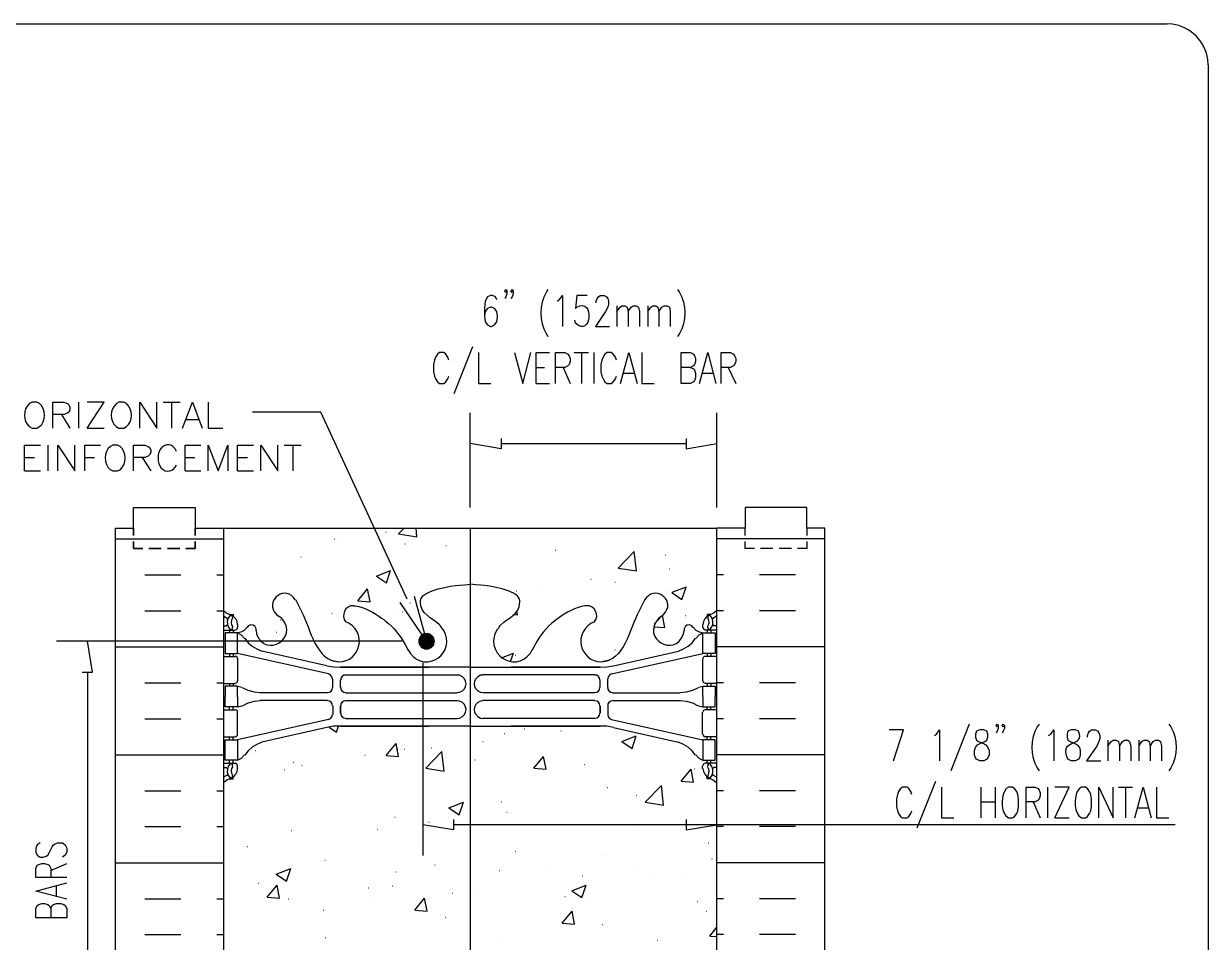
# Model space of a CAD drawing. Header units: millimetres. Extents: x 14 to 201, y 16 to 268.
# Drawn here: x 109.8 to 201.3, y 196.8 to 267.7 of the extents above; entities that cross this region are included whole.
import ezdxf

# ---------------------------------------------------------------- set-up
doc = ezdxf.new("R2010")
doc.units = ezdxf.units.MM
doc.layers.get('0').update_dxf_attribs({"linetype": 'CONTINUOUS'})

msp = doc.modelspace()

# ---------------------------------------------------------------- linework, layer by layer
at = {"color": 0}
for p, q in [((17.0174, 267.716), (198.121, 267.716)), ((198.521, 267.674), (198.121, 267.695)), ((201.273, 264.541), (201.253, 264.943)), ((201.296, 264.541), (201.296, 55.4136)), ((146.982, 247.078), (147.045, 247.184)), ((147.045, 246.972), (146.982, 247.078)), ((147.045, 247.184), (147.129, 247.078)), ((147.129, 247.078), (147.045, 246.972)), ((147.129, 247.078), (147.129, 246.845)), ((147.447, 247.078), (147.531, 247.184)), ((147.531, 246.972), (147.447, 247.078)), ((147.531, 247.184), (147.617, 247.078)), ((147.617, 247.078), (147.531, 246.972)), ((147.617, 247.078), (147.617, 246.845)), ((150.304, 247.184), (150.157, 246.972)), ((160.317, 247.184), (160.464, 246.972)), ((145.457, 246.295), (145.394, 245.723)), ((145.627, 246.634), (145.457, 246.295)), ((145.86, 246.741), (145.627, 246.634)), ((146.029, 246.741), (145.86, 246.741)), ((146.262, 246.634), (146.029, 246.741)), ((146.346, 246.402), (146.262, 246.634)), ((147.045, 246.634), (146.982, 246.508)), ((147.129, 246.845), (147.045, 246.634)), ((147.531, 246.634), (147.447, 246.508)), ((147.617, 246.845), (147.531, 246.634)), ((151.025, 246.295), (151.172, 246.402)), ((151.172, 246.402), (151.426, 246.741)), ((151.426, 246.741), (151.426, 244.348)), ((152.527, 246.741), (152.443, 245.723)), ((153.332, 246.741), (152.527, 246.741)), ((154.03, 246.295), (154.114, 246.508)), ((154.03, 246.169), (154.03, 246.295)), ((154.114, 246.508), (154.2, 246.634)), ((154.2, 246.634), (154.347, 246.741)), ((154.347, 246.741), (154.666, 246.741)), ((154.666, 246.741), (154.833, 246.634)), ((154.833, 246.634), (154.919, 246.508)), ((154.919, 246.508), (154.982, 246.295)), ((154.982, 246.063), (154.919, 245.83)), ((154.982, 246.295), (154.982, 246.063)), ((145.394, 245.723), (145.394, 245.153)), ((145.457, 245.491), (145.394, 245.153)), ((145.394, 245.153), (145.457, 244.708)), ((145.627, 245.723), (145.457, 245.491)), ((145.86, 245.83), (145.627, 245.723)), ((145.944, 245.83), (145.86, 245.83)), ((146.177, 245.723), (145.944, 245.83)), ((146.346, 245.491), (146.177, 245.723)), ((146.41, 245.153), (146.346, 245.491)), ((146.41, 245.047), (146.41, 245.153)), ((152.443, 245.723), (152.527, 245.83)), ((154.75, 245.491), (153.967, 244.348)), ((154.919, 245.83), (154.75, 245.491)), ((155.618, 245.936), (155.618, 244.348)), ((155.618, 245.491), (155.871, 245.83)), ((155.871, 245.83), (156.02, 245.936)), ((156.02, 245.936), (156.253, 245.936)), ((156.253, 245.936), (156.421, 245.83)), ((156.421, 245.83), (156.507, 245.491)), ((156.507, 245.491), (156.74, 245.83)), ((156.507, 245.491), (156.507, 244.348)), ((156.74, 245.83), (156.887, 245.936)), ((156.887, 245.936), (157.142, 245.936)), ((157.142, 245.936), (157.289, 245.83)), ((157.289, 245.83), (157.375, 245.491)), ((157.375, 245.491), (157.375, 244.348)), ((158.008, 245.936), (158.008, 244.348)), ((158.008, 245.491), (158.242, 245.83)), ((158.242, 245.83), (158.411, 245.936)), ((158.411, 245.936), (158.644, 245.936)), ((158.644, 245.936), (158.793, 245.83)), ((158.793, 245.83), (158.877, 245.491)), ((158.877, 245.491), (159.11, 245.83)), ((158.877, 245.491), (158.877, 244.348)), ((159.11, 245.83), (159.279, 245.936)), ((159.279, 245.936), (159.512, 245.936)), ((159.512, 245.936), (159.682, 245.83)), ((159.682, 245.83), (159.745, 245.491)), ((159.745, 245.491), (159.745, 244.348)), ((145.457, 244.708), (145.627, 244.475)), ((145.627, 244.475), (145.86, 244.348)), ((145.86, 244.348), (145.944, 244.348)), ((145.944, 244.348), (146.177, 244.475)), ((146.177, 244.475), (146.346, 244.708)), ((146.346, 244.708), (146.41, 245.047)), ((152.443, 244.581), (152.379, 244.814)), ((153.967, 244.348), (155.067, 244.348)), ((150.157, 243.797), (150.304, 243.566)), ((160.464, 243.797), (160.317, 243.566)), ((144.483, 242.761), (143.044, 239.141)), ((141.541, 241.745), (141.457, 241.406)), ((141.627, 241.978), (141.541, 241.745)), ((141.774, 242.209), (141.627, 241.978)), ((141.943, 242.316), (141.774, 242.209)), ((142.262, 242.316), (141.943, 242.316)), ((142.409, 242.209), (142.262, 242.316)), ((142.579, 241.978), (142.409, 242.209)), ((142.642, 241.745), (142.579, 241.978)), ((144.949, 242.316), (144.949, 239.945)), ((147.721, 242.316), (148.357, 239.945)), ((148.357, 239.945), (148.992, 242.316)), ((149.394, 239.945), (149.394, 242.316)), ((149.394, 242.316), (150.432, 242.316)), ((150.896, 239.945), (150.896, 242.316)), ((150.896, 242.316), (151.617, 242.316)), ((151.617, 242.316), (151.85, 242.209)), ((151.85, 242.209), (151.934, 242.083)), ((151.934, 242.083), (152.02, 241.872)), ((152.02, 241.639), (151.934, 241.406)), ((152.02, 241.872), (152.02, 241.639)), ((152.337, 242.316), (153.438, 242.316)), ((152.886, 242.316), (152.886, 239.945)), ((153.839, 242.316), (153.839, 239.945)), ((154.474, 241.745), (154.39, 241.406)), ((154.559, 241.978), (154.474, 241.745)), ((154.707, 242.209), (154.559, 241.978)), ((154.876, 242.316), (154.707, 242.209)), ((155.195, 242.316), (154.876, 242.316)), ((155.342, 242.209), (155.195, 242.316)), ((155.512, 241.978), (155.342, 242.209)), ((155.596, 241.745), (155.512, 241.978)), ((155.914, 239.945), (156.549, 242.316)), ((156.549, 242.316), (157.183, 239.945)), ((157.565, 242.316), (157.565, 239.945)), ((160.591, 239.945), (160.591, 242.316)), ((160.591, 242.316), (161.312, 242.316)), ((161.312, 242.316), (161.545, 242.209)), ((161.545, 242.209), (161.629, 242.083)), ((161.629, 242.083), (161.692, 241.872)), ((161.692, 241.639), (161.629, 241.406)), ((161.692, 241.872), (161.692, 241.639)), ((162.009, 239.945), (162.644, 242.316)), ((162.644, 242.316), (163.28, 239.945)), ((163.682, 239.945), (163.682, 242.316)), ((163.682, 242.316), (164.401, 242.316)), ((164.401, 242.316), (164.634, 242.209)), ((164.634, 242.209), (164.72, 242.083)), ((164.72, 242.083), (164.804, 241.872)), ((164.804, 241.639), (164.72, 241.406)), ((164.804, 241.872), (164.804, 241.639)), ((141.457, 241.406), (141.457, 240.834)), ((141.457, 240.834), (141.541, 240.495)), ((149.394, 241.173), (150.03, 241.173)), ((151.617, 241.173), (150.896, 241.173)), ((151.468, 241.173), (152.02, 239.945)), ((151.85, 241.3), (151.617, 241.173)), ((151.934, 241.406), (151.85, 241.3)), ((154.39, 241.406), (154.39, 240.834)), ((154.39, 240.834), (154.474, 240.495)), ((156.147, 240.728), (156.93, 240.728)), ((161.312, 241.173), (160.591, 241.173)), ((161.545, 241.3), (161.312, 241.173)), ((161.312, 241.173), (161.545, 241.067)), ((161.629, 241.406), (161.545, 241.3)), ((161.545, 241.067), (161.629, 240.961)), ((161.629, 240.961), (161.692, 240.728)), ((161.692, 240.728), (161.692, 240.391)), ((162.264, 240.728), (163.047, 240.728)), ((164.401, 241.173), (163.682, 241.173)), ((164.232, 241.173), (164.804, 239.945)), ((164.634, 241.3), (164.401, 241.173)), ((164.72, 241.406), (164.634, 241.3)), ((141.541, 240.495), (141.627, 240.284)), ((141.627, 240.284), (141.774, 240.052)), ((141.774, 240.052), (141.943, 239.945)), ((141.943, 239.945), (142.262, 239.945)), ((142.262, 239.945), (142.409, 240.052)), ((142.409, 240.052), (142.579, 240.284)), ((142.579, 240.284), (142.642, 240.495)), ((144.949, 239.945), (145.901, 239.945)), ((149.394, 239.945), (150.432, 239.945)), ((154.474, 240.495), (154.559, 240.284)), ((154.559, 240.284), (154.707, 240.052)), ((154.707, 240.052), (154.876, 239.945)), ((154.876, 239.945), (155.195, 239.945)), ((155.195, 239.945), (155.342, 240.052)), ((155.342, 240.052), (155.512, 240.284)), ((155.512, 240.284), (155.596, 240.495)), ((157.565, 239.945), (158.517, 239.945)), ((161.312, 239.945), (160.591, 239.945)), ((161.545, 240.052), (161.312, 239.945)), ((161.629, 240.158), (161.545, 240.052)), ((161.692, 240.391), (161.629, 240.158)), ((110.279, 238.379), (110.087, 238.188)), ((110.469, 238.485), (110.279, 238.379)), ((110.849, 238.485), (110.469, 238.485)), ((111.041, 238.379), (110.849, 238.485)), ((112.077, 236.495), (112.077, 238.485)), ((112.077, 238.485), (112.925, 238.485)), ((112.925, 238.485), (113.199, 238.379)), ((113.199, 238.379), (113.305, 238.294)), ((113.305, 238.294), (113.391, 238.104)), ((113.391, 237.913), (113.305, 237.722)), ((113.391, 238.104), (113.391, 237.913)), ((114.067, 238.485), (114.067, 236.495)), ((114.723, 236.495), (116.036, 238.485)), ((116.036, 238.485), (114.723, 238.485)), ((116.989, 238.379), (116.797, 238.188)), ((117.179, 238.485), (116.989, 238.379)), ((117.559, 238.485), (117.179, 238.485)), ((117.751, 238.379), (117.559, 238.485)), ((118.787, 236.495), (118.787, 238.485)), ((118.787, 238.485), (120.1, 236.495)), ((120.1, 236.495), (120.1, 238.485)), ((120.587, 238.485), (121.898, 238.485)), ((121.243, 238.485), (121.243, 236.495)), ((122.089, 236.495), (122.851, 238.485)), ((122.851, 238.485), (123.592, 236.495)), ((124.079, 238.485), (124.079, 236.495)), ((112.925, 237.532), (112.077, 237.532)), ((112.733, 237.532), (113.391, 236.495)), ((113.199, 237.639), (112.925, 237.532)), ((113.305, 237.722), (113.199, 237.639)), ((122.364, 237.151), (123.317, 237.151)), ((132.778, 237.722), (127.486, 237.722)), ((139.424, 223.288), (132.778, 237.722)), ((144.293, 230.357), (144.293, 237.659)), ((163.343, 230.357), (163.343, 237.659)), ((110.469, 236.495), (110.849, 236.495)), ((110.849, 236.495), (111.041, 236.601)), ((114.723, 236.495), (116.036, 236.495)), ((117.179, 236.495), (117.559, 236.495)), ((117.559, 236.495), (117.751, 236.601)), ((124.079, 236.495), (125.2, 236.495)), ((109.897, 233.193), (109.897, 235.183)), ((109.897, 235.183), (111.125, 235.183)), ((111.697, 235.183), (111.697, 233.193)), ((112.459, 233.193), (112.459, 235.183)), ((112.459, 235.183), (113.771, 233.193)), ((113.771, 233.193), (113.771, 235.183)), ((114.533, 233.193), (114.533, 235.183)), ((114.533, 235.183), (115.761, 235.183)), ((116.713, 235.183), (116.523, 235.077)), ((117.072, 235.183), (116.713, 235.183)), ((117.263, 235.077), (117.072, 235.183)), ((118.3, 233.193), (118.3, 235.183)), ((118.3, 235.183), (119.169, 235.183)), ((119.169, 235.183), (119.443, 235.077)), ((122.28, 233.193), (122.28, 235.183)), ((122.28, 235.183), (123.508, 235.183)), ((124.079, 233.193), (124.079, 235.183)), ((124.079, 235.183), (124.841, 233.193)), ((124.841, 233.193), (125.582, 235.183)), ((125.582, 235.183), (125.582, 233.193)), ((126.344, 233.193), (126.344, 235.183)), ((126.344, 235.183), (127.572, 235.183)), ((128.142, 233.193), (128.142, 235.183)), ((128.142, 235.183), (129.456, 233.193)), ((129.456, 233.193), (129.456, 235.183)), ((129.942, 235.183), (131.254, 235.183)), ((130.598, 235.183), (130.598, 233.193)), ((146.685, 234.887), (144.293, 235.289)), ((146.685, 235.692), (146.685, 234.887)), ((146.685, 235.289), (160.973, 235.289)), ((160.973, 235.692), (160.973, 234.887)), ((160.973, 234.887), (163.343, 235.289)), ((109.897, 234.231), (110.659, 234.231)), ((114.533, 234.231), (115.295, 234.231)), ((116.523, 235.077), (116.333, 234.887)), ((119.169, 234.231), (118.3, 234.231)), ((118.979, 234.231), (119.634, 233.193)), ((119.443, 234.315), (119.169, 234.231)), ((119.443, 235.077), (119.549, 234.993)), ((119.549, 234.421), (119.443, 234.315)), ((119.549, 234.993), (119.634, 234.801)), ((119.634, 234.611), (119.549, 234.421)), ((119.634, 234.801), (119.634, 234.611)), ((120.29, 234.696), (120.205, 234.421)), ((120.205, 234.421), (120.205, 233.955)), ((121.518, 234.887), (121.328, 235.077)), ((121.624, 234.696), (121.518, 234.887)), ((122.28, 234.231), (123.042, 234.231)), ((126.344, 234.231), (127.106, 234.231)), ((117.072, 233.193), (117.263, 233.279)), ((121.328, 233.279), (121.518, 233.469)), ((121.518, 233.469), (121.624, 233.659)), ((109.897, 233.193), (111.125, 233.193)), ((116.713, 233.193), (117.072, 233.193)), ((122.28, 233.193), (123.508, 233.193)), ((126.344, 233.193), (127.572, 233.193)), ((118.3, 228.769), (118.3, 230.357)), ((118.3, 230.357), (123.063, 230.357)), ((123.063, 230.357), (123.063, 228.769)), ((170.285, 230.357), (165.523, 230.357)), ((165.523, 230.357), (165.523, 228.769)), ((170.285, 228.769), (170.285, 230.357)), ((116.903, 171.599), (116.903, 228.769)), ((116.903, 228.769), (118.3, 228.769)), ((118.3, 228.197), (118.3, 228.769)), ((118.3, 228.769), (118.3, 228.197)), ((123.063, 228.769), (123.063, 228.197)), ((123.063, 228.769), (125.243, 228.769)), ((123.063, 228.197), (123.063, 228.769)), ((125.243, 228.769), (125.243, 171.599)), ((144.293, 228.769), (144.293, 114.533)), ((163.343, 171.599), (163.343, 228.769)), ((165.523, 228.769), (163.343, 228.769)), ((165.523, 228.197), (165.523, 228.769)), ((165.523, 228.197), (165.523, 228.769)), ((170.285, 228.769), (170.285, 228.197)), ((171.683, 228.769), (170.285, 228.769)), ((170.285, 228.769), (170.285, 228.197)), ((171.683, 171.599), (171.683, 228.769)), ((118.3, 227.182), (118.3, 227.732)), ((118.3, 227.732), (118.3, 227.182)), ((119.02, 227.182), (118.3, 227.182)), ((118.3, 227.182), (119.02, 227.182)), ((120.438, 227.182), (119.485, 227.182)), ((119.485, 227.182), (120.438, 227.182)), ((121.878, 227.182), (120.926, 227.182)), ((120.926, 227.182), (121.878, 227.182)), ((123.063, 227.182), (122.344, 227.182)), ((122.344, 227.182), (123.063, 227.182)), ((123.063, 227.732), (123.063, 227.182)), ((123.063, 227.182), (123.063, 227.732)), ((165.523, 227.182), (165.523, 227.732)), ((165.523, 227.182), (165.523, 227.732)), ((166.242, 227.182), (165.523, 227.182)), ((166.242, 227.182), (165.523, 227.182)), ((167.662, 227.182), (166.708, 227.182)), ((167.662, 227.182), (166.708, 227.182)), ((169.1, 227.182), (168.148, 227.182)), ((169.1, 227.182), (168.148, 227.182)), ((170.285, 227.182), (169.566, 227.182)), ((170.285, 227.182), (169.566, 227.182)), ((170.285, 227.732), (170.285, 227.182)), ((170.285, 227.732), (170.285, 227.182)), ((143.468, 224.367), (143.891, 224.387)), ((143.891, 224.387), (144.293, 224.43)), ((144.716, 224.387), (144.293, 224.43)), ((145.118, 224.367), (144.716, 224.387)), ((130.788, 223.224), (130.661, 223.415)), ((130.81, 223.245), (131.149, 222.589)), ((139.976, 223.521), (140.928, 220.027)), ((140.462, 223.182), (140.483, 223.288)), ((148.124, 223.182), (148.103, 223.288)), ((157.776, 223.245), (157.459, 222.589)), ((157.925, 223.415), (157.798, 223.224)), ((125.264, 222.419), (125.519, 222.207)), ((134.598, 222.356), (134.535, 222.144)), ((134.705, 222.526), (134.598, 222.356)), ((134.874, 222.673), (134.705, 222.526)), ((135.064, 222.758), (134.874, 222.673)), ((135.277, 222.779), (135.064, 222.758)), ((135.277, 222.779), (135.446, 222.779)), ((140.928, 220.027), (138.895, 223.033)), ((140.462, 223.076), (140.462, 223.182)), ((148.146, 223.076), (148.124, 223.182)), ((153.309, 222.779), (153.142, 222.779)), ((153.522, 222.758), (153.309, 222.779)), ((153.712, 222.673), (153.522, 222.758)), ((153.881, 222.526), (153.712, 222.673)), ((153.988, 222.356), (153.881, 222.526)), ((154.051, 222.144), (153.988, 222.356)), ((163.067, 222.207), (163.322, 222.419)), ((125.264, 221.996), (125.539, 221.827)), ((125.519, 222.207), (125.815, 222.06)), ((125.582, 221.742), (125.539, 221.827)), ((125.603, 221.805), (125.539, 221.572)), ((125.539, 221.572), (125.561, 221.361)), ((125.729, 221.996), (125.603, 221.805)), ((125.709, 222.101), (126.005, 222.101)), ((125.835, 222.017), (125.729, 221.974)), ((126.026, 221.954), (125.815, 222.06)), ((125.921, 221.996), (125.835, 222.017)), ((125.858, 221.657), (125.835, 221.467)), ((125.835, 221.467), (125.878, 221.298)), ((125.942, 221.805), (125.858, 221.657)), ((125.962, 221.911), (125.921, 221.996)), ((125.942, 221.805), (125.962, 221.911)), ((126.005, 222.101), (126.005, 221.974)), ((126.195, 221.764), (126.026, 221.954)), ((126.301, 221.552), (126.195, 221.764)), ((126.344, 221.318), (126.301, 221.552)), ((129.35, 222.101), (129.562, 221.954)), ((129.752, 221.784), (129.54, 221.933)), ((134.535, 222.144), (134.515, 221.933)), ((134.515, 221.933), (134.578, 221.721)), ((134.578, 221.721), (134.684, 221.552)), ((134.938, 221.424), (134.662, 221.531)), ((137.457, 221.827), (137.626, 221.721)), ((137.626, 221.721), (137.773, 221.594)), ((150.961, 221.721), (150.813, 221.594)), ((151.129, 221.827), (150.961, 221.721)), ((153.924, 221.531), (153.648, 221.424)), ((153.904, 221.552), (154.008, 221.721)), ((154.008, 221.721), (154.071, 221.933)), ((154.071, 221.933), (154.051, 222.144)), ((159.046, 221.933), (158.834, 221.784)), ((159.026, 221.954), (159.236, 222.101)), ((162.305, 221.552), (162.264, 221.318)), ((162.411, 221.764), (162.305, 221.552)), ((162.581, 221.954), (162.411, 221.764)), ((162.793, 222.06), (162.581, 221.954)), ((162.877, 222.101), (162.603, 222.101)), ((162.603, 222.101), (162.603, 221.974)), ((162.687, 221.996), (162.644, 221.911)), ((162.644, 221.911), (162.667, 221.805)), ((162.73, 221.657), (162.644, 221.805)), ((162.771, 222.017), (162.687, 221.996)), ((162.708, 221.298), (162.75, 221.467)), ((162.75, 221.467), (162.73, 221.657)), ((162.771, 222.06), (163.067, 222.207)), ((162.877, 221.974), (162.771, 222.017)), ((162.983, 221.805), (162.857, 221.996)), ((163.047, 221.572), (162.983, 221.805)), ((163.067, 221.827), (163.026, 221.742)), ((163.026, 221.361), (163.047, 221.572)), ((163.047, 221.827), (163.322, 221.996)), ((125.243, 221.212), (125.496, 221.212)), ((125.243, 220.895), (126.154, 220.895)), ((126.322, 220.683), (125.37, 220.683)), ((125.37, 220.683), (125.37, 219.096)), ((125.496, 221.234), (125.539, 221.298)), ((125.561, 221.361), (125.625, 221.149)), ((125.625, 221.149), (125.752, 220.959)), ((125.709, 220.895), (125.709, 220.683)), ((125.752, 220.959), (125.835, 220.916)), ((125.835, 220.916), (125.921, 220.959)), ((125.878, 221.298), (125.962, 221.149)), ((125.962, 221.043), (125.921, 221.128)), ((125.921, 220.959), (125.962, 221.043)), ((126.005, 220.895), (126.005, 220.683)), ((126.154, 220.916), (126.258, 220.938)), ((126.258, 220.938), (126.322, 221.022)), ((126.322, 221.022), (126.344, 221.108)), ((126.322, 219.096), (126.322, 220.683)), ((126.64, 220.493), (126.322, 220.663)), ((126.344, 221.318), (126.344, 221.108)), ((126.344, 220.683), (126.62, 220.769)), ((126.62, 220.769), (126.873, 220.895)), ((126.873, 220.24), (126.64, 220.493)), ((126.873, 220.895), (127.084, 221.108)), ((127.169, 221.212), (127.084, 221.085)), ((127.762, 220.853), (127.762, 221.002)), ((127.762, 220.853), (127.805, 220.599)), ((141.288, 220.514), (140.568, 220.514)), ((140.568, 220.514), (141.371, 220.43)), ((140.568, 220.514), (141.288, 220.514)), ((141.181, 220.579), (140.652, 220.579)), ((140.652, 220.579), (141.288, 220.514)), ((140.652, 220.579), (141.181, 220.579)), ((141.075, 220.599), (140.758, 220.599)), ((140.758, 220.599), (141.181, 220.579)), ((140.758, 220.599), (141.075, 220.599)), ((140.865, 220.62), (141.075, 220.599)), ((140.865, 220.62), (140.971, 220.62)), ((140.971, 220.62), (141.075, 220.599)), ((141.075, 220.599), (141.181, 220.579)), ((141.181, 220.579), (141.288, 220.514)), ((141.288, 220.514), (141.371, 220.43)), ((142.007, 221.234), (141.943, 221.298)), ((142.07, 221.149), (142.007, 221.234)), ((142.24, 220.916), (142.05, 221.128)), ((146.558, 221.128), (146.367, 220.916)), ((146.536, 221.149), (146.6, 221.234)), ((146.6, 221.234), (146.663, 221.298)), ((160.783, 220.599), (160.824, 220.853)), ((160.824, 221.002), (160.824, 220.853)), ((161.502, 221.085), (161.417, 221.212)), ((161.522, 221.108), (161.735, 220.895)), ((161.946, 220.493), (161.713, 220.24)), ((161.735, 220.895), (161.988, 220.769)), ((162.264, 220.663), (161.946, 220.493)), ((161.988, 220.769), (162.264, 220.683)), ((162.242, 221.318), (162.242, 221.108)), ((162.264, 221.108), (162.328, 220.979)), ((162.264, 219.096), (162.264, 220.683)), ((162.264, 220.683), (163.216, 220.683)), ((162.328, 220.979), (162.454, 220.916)), ((163.343, 220.895), (162.454, 220.895)), ((162.603, 220.895), (162.603, 220.683)), ((162.624, 221.149), (162.708, 221.298)), ((162.667, 221.128), (162.624, 221.043)), ((162.624, 221.043), (162.667, 220.959)), ((162.667, 220.959), (162.75, 220.916)), ((162.75, 220.916), (162.834, 220.959)), ((162.834, 220.959), (162.963, 221.149)), ((162.877, 220.895), (162.877, 220.683)), ((162.963, 221.149), (163.026, 221.361)), ((163.047, 221.298), (163.09, 221.234)), ((163.343, 221.212), (163.09, 221.212)), ((163.216, 220.683), (163.216, 219.096)), ((139.044, 220.027), (112.353, 220.027)), ((115.125, 217.657), (114.745, 220.027)), ((126.894, 220.26), (127.149, 219.921)), ((127.149, 219.921), (127.466, 219.647)), ((127.466, 219.647), (127.825, 219.435)), ((139.277, 219.773), (139.404, 219.541)), ((139.404, 219.541), (139.51, 219.308)), ((140.399, 220.282), (140.335, 220.113)), ((141.5, 220.154), (140.335, 220.154)), ((140.335, 220.154), (141.52, 220.027)), ((140.335, 220.154), (141.5, 220.154)), ((140.335, 220.113), (140.335, 219.943)), ((141.52, 220.027), (140.335, 220.027)), ((140.335, 220.027), (141.5, 219.921)), ((140.335, 220.027), (141.52, 220.027)), ((140.335, 219.943), (140.399, 219.773)), ((141.5, 219.921), (140.335, 219.921)), ((140.335, 219.921), (141.478, 219.817)), ((140.335, 219.921), (141.5, 219.921)), ((141.478, 220.26), (140.378, 220.26)), ((140.378, 220.26), (141.5, 220.154)), ((140.378, 220.26), (141.478, 220.26)), ((141.478, 219.817), (140.378, 219.817)), ((140.378, 219.817), (141.436, 219.731)), ((140.378, 219.817), (141.478, 219.817)), ((140.399, 219.773), (140.483, 219.625)), ((141.436, 220.346), (140.419, 220.346)), ((140.419, 220.346), (141.478, 220.26)), ((140.419, 220.346), (141.436, 220.346)), ((141.436, 219.731), (140.419, 219.731)), ((140.419, 219.731), (141.371, 219.625)), ((140.419, 219.731), (141.436, 219.731)), ((141.371, 220.43), (140.483, 220.43)), ((140.483, 220.43), (141.436, 220.346)), ((140.483, 220.43), (141.371, 220.43)), ((140.483, 219.625), (140.632, 219.52)), ((141.371, 219.625), (140.483, 219.625)), ((140.483, 219.625), (141.288, 219.561)), ((140.483, 219.625), (141.371, 219.625)), ((141.288, 219.561), (140.568, 219.561)), ((140.568, 219.561), (141.181, 219.498)), ((140.568, 219.561), (141.288, 219.561)), ((141.139, 219.478), (141.288, 219.561)), ((141.288, 219.561), (141.181, 219.498)), ((141.288, 219.561), (141.414, 219.688)), ((141.371, 219.625), (141.288, 219.561)), ((141.371, 220.43), (141.436, 220.346)), ((141.436, 219.731), (141.371, 219.625)), ((141.5, 220.197), (141.414, 220.366)), ((141.414, 219.688), (141.5, 219.858)), ((141.436, 220.346), (141.478, 220.26)), ((141.478, 219.817), (141.436, 219.731)), ((141.478, 220.26), (141.5, 220.154)), ((141.5, 219.921), (141.478, 219.817)), ((141.52, 220.027), (141.5, 220.197)), ((141.5, 220.154), (141.52, 220.027)), ((141.5, 219.858), (141.52, 220.027)), ((141.52, 220.027), (141.5, 219.921)), ((149.182, 219.541), (149.076, 219.308)), ((149.309, 219.773), (149.182, 219.541)), ((160.76, 219.435), (161.12, 219.647)), ((161.12, 219.647), (161.439, 219.921)), ((161.439, 219.921), (161.692, 220.26)), ((125.243, 218.863), (126.154, 218.863)), ((125.37, 219.096), (126.322, 219.096)), ((125.709, 219.096), (125.709, 218.863)), ((126.005, 219.096), (126.005, 218.863)), ((126.258, 218.842), (126.154, 218.863)), ((126.322, 218.779), (126.258, 218.842)), ((133.371, 217.508), (126.322, 219.096)), ((126.344, 218.672), (126.322, 218.779)), ((126.344, 218.672), (126.344, 216.979)), ((127.825, 219.435), (128.207, 219.265)), ((133.223, 218.143), (128.207, 219.265)), ((139.51, 219.371), (139.657, 219.118)), ((140.632, 219.52), (140.801, 219.455)), ((141.181, 219.498), (140.652, 219.498)), ((140.652, 219.498), (141.075, 219.455)), ((140.652, 219.498), (141.181, 219.498)), ((141.075, 219.455), (140.758, 219.455)), ((140.758, 219.455), (140.971, 219.435)), ((140.758, 219.455), (141.075, 219.455)), ((140.801, 219.455), (140.971, 219.435)), ((140.971, 219.435), (140.865, 219.435)), ((140.971, 219.435), (141.139, 219.478)), ((141.075, 219.455), (140.971, 219.435)), ((141.181, 219.498), (141.075, 219.455)), ((148.949, 219.118), (149.098, 219.371)), ((155.215, 217.508), (162.264, 219.096)), ((155.363, 218.143), (160.38, 219.265)), ((160.38, 219.265), (160.76, 219.435)), ((162.242, 218.672), (162.242, 216.979)), ((163.216, 219.096), (162.264, 219.096)), ((162.285, 218.779), (162.264, 218.672)), ((162.37, 218.842), (162.285, 218.779)), ((162.454, 218.863), (162.37, 218.842)), ((163.343, 218.863), (162.454, 218.863)), ((162.603, 219.096), (162.603, 218.863)), ((162.877, 219.096), (162.877, 218.863)), ((133.244, 218.143), (133.753, 218.059)), ((133.54, 218.567), (133.836, 218.482)), ((133.753, 218.059), (134.282, 218.037)), ((133.858, 218.482), (134.049, 218.462)), ((134.282, 218.037), (141.118, 218.037)), ((144.293, 218.037), (134.282, 218.037)), ((140.632, 218.356), (140.632, 203.496)), ((144.293, 218.037), (154.327, 218.037)), ((154.327, 218.037), (147.468, 218.037)), ((154.327, 218.037), (154.856, 218.059)), ((154.729, 218.482), (154.537, 218.462)), ((154.75, 218.482), (155.046, 218.567)), ((154.856, 218.059), (155.363, 218.143)), ((114.343, 217.657), (115.125, 217.657)), ((114.745, 217.657), (114.745, 165.269)), ((126.154, 216.789), (126.258, 216.809)), ((126.258, 216.809), (126.322, 216.895)), ((126.322, 216.895), (126.344, 216.979)), ((133.519, 217.424), (133.371, 217.508)), ((133.626, 217.297), (133.519, 217.424)), ((133.667, 217.128), (133.626, 217.297)), ((133.689, 216.45), (133.689, 217.128)), ((134.282, 216.45), (134.282, 217.042)), ((134.282, 216.472), (134.282, 217.022)), ((134.324, 217.191), (134.302, 217.042)), ((134.408, 217.318), (134.324, 217.191)), ((134.535, 217.404), (134.408, 217.318)), ((134.684, 217.424), (134.535, 217.404)), ((134.684, 217.445), (143.298, 217.445)), ((143.488, 217.404), (143.298, 217.424)), ((145.288, 217.424), (145.098, 217.404)), ((153.924, 217.445), (145.288, 217.445)), ((154.071, 217.404), (153.924, 217.424)), ((154.2, 217.318), (154.071, 217.404)), ((154.284, 217.191), (154.2, 217.318)), ((154.304, 217.042), (154.284, 217.191)), ((154.327, 216.45), (154.327, 217.042)), ((154.327, 216.472), (154.327, 217.022)), ((154.962, 217.297), (154.919, 217.128)), ((154.919, 216.45), (154.919, 217.128)), ((155.067, 217.424), (154.962, 217.297)), ((155.215, 217.508), (155.067, 217.424)), ((162.264, 216.979), (162.328, 216.852)), ((162.328, 216.852), (162.454, 216.789)), ((125.243, 216.768), (126.154, 216.768)), ((126.322, 216.556), (125.37, 216.556)), ((125.37, 216.556), (125.37, 215.751)), ((125.709, 216.768), (125.709, 216.556)), ((126.005, 216.768), (126.005, 216.556)), ((126.322, 215.751), (126.322, 216.556)), ((126.661, 216.45), (126.344, 216.535)), ((126.683, 216.472), (127.127, 216.26)), ((127.127, 216.26), (127.613, 216.133)), ((127.613, 216.133), (128.101, 216.069)), ((133.287, 216.049), (128.079, 216.049)), ((133.287, 216.069), (133.434, 216.09)), ((133.434, 216.09), (133.562, 216.176)), ((133.562, 216.176), (133.646, 216.303)), ((133.646, 216.303), (133.667, 216.45)), ((134.302, 216.45), (134.324, 216.303)), ((134.324, 216.303), (134.408, 216.176)), ((134.408, 216.176), (134.535, 216.09)), ((134.535, 216.09), (134.684, 216.069)), ((134.684, 216.049), (143.298, 216.049)), ((143.298, 216.069), (143.488, 216.09)), ((145.098, 216.09), (145.288, 216.069)), ((153.924, 216.049), (145.288, 216.049)), ((153.924, 216.069), (154.071, 216.09)), ((154.071, 216.09), (154.2, 216.176)), ((154.2, 216.176), (154.284, 216.303)), ((154.284, 216.303), (154.304, 216.45)), ((154.919, 216.45), (154.94, 216.303)), ((154.94, 216.303), (155.025, 216.176)), ((155.025, 216.176), (155.152, 216.09)), ((155.152, 216.09), (155.299, 216.069)), ((155.299, 216.049), (160.507, 216.049)), ((160.507, 216.069), (160.993, 216.133)), ((160.993, 216.133), (161.48, 216.26)), ((161.48, 216.26), (161.925, 216.472)), ((162.264, 216.535), (161.946, 216.45)), ((162.264, 215.751), (162.264, 216.556)), ((162.264, 216.556), (163.216, 216.556)), ((163.343, 216.768), (162.454, 216.768)), ((162.603, 216.768), (162.603, 216.556)), ((162.877, 216.768), (162.877, 216.556)), ((163.216, 216.556), (163.216, 215.751)), ((125.37, 214.968), (125.37, 215.751)), ((126.322, 214.968), (125.37, 214.968)), ((125.709, 214.735), (125.709, 214.968)), ((126.005, 214.735), (126.005, 214.968)), ((126.322, 215.751), (126.322, 214.968)), ((126.344, 214.968), (126.661, 215.054)), ((127.127, 215.244), (126.683, 215.032)), ((127.613, 215.371), (127.127, 215.244)), ((128.101, 215.434), (127.613, 215.371)), ((133.287, 215.455), (128.079, 215.455)), ((133.434, 215.414), (133.287, 215.434)), ((133.562, 215.328), (133.434, 215.414)), ((133.646, 215.202), (133.562, 215.328)), ((133.667, 215.054), (133.646, 215.202)), ((133.689, 215.054), (133.689, 214.376)), ((134.282, 214.482), (134.282, 215.054)), ((134.282, 215.032), (134.282, 214.482)), ((134.324, 215.202), (134.302, 215.054)), ((134.408, 215.328), (134.324, 215.202)), ((134.535, 215.414), (134.408, 215.328)), ((134.684, 215.434), (134.535, 215.414)), ((134.684, 215.455), (143.298, 215.455)), ((143.488, 215.414), (143.298, 215.434)), ((145.288, 215.434), (145.098, 215.414)), ((153.924, 215.455), (145.288, 215.455)), ((154.071, 215.414), (153.924, 215.434)), ((154.2, 215.328), (154.071, 215.414)), ((154.284, 215.202), (154.2, 215.328)), ((154.304, 215.054), (154.284, 215.202)), ((154.327, 214.482), (154.327, 215.054)), ((154.327, 215.032), (154.327, 214.482)), ((154.94, 215.202), (154.919, 215.054)), ((154.919, 215.054), (154.919, 214.376)), ((155.025, 215.328), (154.94, 215.202)), ((155.152, 215.414), (155.025, 215.328)), ((155.299, 215.434), (155.152, 215.414)), ((155.299, 215.455), (160.507, 215.455)), ((160.993, 215.371), (160.507, 215.434)), ((161.48, 215.244), (160.993, 215.371)), ((161.925, 215.032), (161.48, 215.244)), ((161.946, 215.054), (162.264, 214.968)), ((162.264, 215.751), (162.264, 214.968)), ((162.264, 214.968), (163.216, 214.968)), ((162.603, 214.735), (162.603, 214.968)), ((162.877, 214.735), (162.877, 214.968)), ((163.216, 214.968), (163.216, 215.751)), ((125.243, 214.735), (126.154, 214.735)), ((126.258, 214.715), (126.154, 214.735)), ((126.322, 214.652), (126.258, 214.715)), ((126.344, 214.545), (126.322, 214.652)), ((126.344, 212.852), (126.344, 214.545)), ((133.371, 213.996), (133.519, 214.08)), ((133.519, 214.08), (133.626, 214.206)), ((133.626, 214.206), (133.667, 214.376)), ((134.302, 214.482), (134.324, 214.333)), ((134.324, 214.333), (134.408, 214.206)), ((134.408, 214.206), (134.535, 214.122)), ((134.535, 214.122), (134.684, 214.1)), ((134.684, 214.08), (143.298, 214.08)), ((143.298, 214.08), (143.488, 214.1)), ((145.098, 214.1), (145.288, 214.08)), ((153.924, 214.08), (145.288, 214.08)), ((153.924, 214.1), (154.071, 214.122)), ((154.071, 214.122), (154.2, 214.206)), ((154.2, 214.206), (154.284, 214.333)), ((154.284, 214.333), (154.304, 214.482)), ((154.919, 214.376), (154.962, 214.206)), ((154.962, 214.206), (155.067, 214.08)), ((155.067, 214.08), (155.215, 213.996)), ((162.242, 212.852), (162.242, 214.545)), ((162.285, 214.652), (162.264, 214.545)), ((162.37, 214.715), (162.285, 214.652)), ((162.454, 214.735), (162.37, 214.715)), ((163.343, 214.735), (162.454, 214.735)), ((133.371, 213.996), (126.322, 212.429)), ((133.223, 213.36), (128.207, 212.239)), ((133.753, 213.467), (133.244, 213.381)), ((134.282, 213.487), (133.753, 213.467)), ((134.282, 213.487), (141.118, 213.487)), ((144.293, 213.487), (134.282, 213.487)), ((144.293, 213.487), (154.327, 213.487)), ((154.327, 213.487), (147.468, 213.487)), ((154.856, 213.467), (154.327, 213.487)), ((155.363, 213.381), (154.856, 213.467)), ((155.215, 213.996), (162.264, 212.429)), ((155.363, 213.36), (160.38, 212.239)), ((177.757, 213.191), (176.658, 213.191)), ((176.975, 210.798), (177.757, 213.191)), ((180.297, 212.852), (180.552, 213.191)), ((180.552, 213.191), (180.552, 210.798)), ((182.838, 213.634), (181.42, 210.016)), ((183.642, 213.191), (183.408, 213.085)), ((183.96, 213.191), (183.642, 213.191)), ((184.193, 213.085), (183.96, 213.191)), ((184.912, 213.53), (184.996, 213.634)), ((184.996, 213.423), (184.912, 213.53)), ((184.996, 213.634), (185.061, 213.53)), ((185.061, 213.53), (184.996, 213.423)), ((185.061, 213.297), (184.996, 213.085)), ((185.061, 213.53), (185.061, 213.297)), ((185.378, 213.53), (185.462, 213.634)), ((185.462, 213.423), (185.378, 213.53)), ((185.462, 213.634), (185.547, 213.53)), ((185.547, 213.53), (185.462, 213.423)), ((185.547, 213.297), (185.462, 213.085)), ((185.547, 213.53), (185.547, 213.297)), ((188.236, 213.634), (188.087, 213.423)), ((189.125, 212.852), (189.358, 213.191)), ((189.358, 213.191), (189.358, 210.798)), ((190.712, 213.191), (190.457, 213.085)), ((191.029, 213.191), (190.712, 213.191)), ((191.262, 213.085), (191.029, 213.191)), ((192.13, 213.085), (192.278, 213.191)), ((192.278, 213.191), (192.596, 213.191)), ((192.596, 213.191), (192.766, 213.085)), ((198.247, 213.634), (198.395, 213.423)), ((125.243, 212.641), (126.154, 212.641)), ((125.37, 212.429), (126.322, 212.429)), ((125.37, 210.841), (125.37, 212.429)), ((125.709, 212.429), (125.709, 212.641)), ((126.005, 212.429), (126.005, 212.641)), ((126.154, 212.662), (126.258, 212.682)), ((126.258, 212.682), (126.322, 212.768)), ((126.322, 212.768), (126.344, 212.852)), ((126.322, 212.429), (126.322, 210.841)), ((128.207, 212.239), (127.825, 212.069)), ((160.76, 212.069), (160.38, 212.239)), ((162.264, 212.852), (162.328, 212.725)), ((163.216, 212.429), (162.264, 212.429)), ((162.264, 212.429), (162.264, 210.841)), ((162.328, 212.725), (162.454, 212.662)), ((163.343, 212.641), (162.454, 212.641)), ((162.603, 212.429), (162.603, 212.641)), ((162.877, 212.429), (162.877, 212.641)), ((163.216, 210.841), (163.216, 212.429)), ((180.15, 212.746), (180.297, 212.852)), ((183.408, 213.085), (183.324, 212.852)), ((183.324, 212.852), (183.324, 212.619)), ((183.324, 212.619), (183.408, 212.386)), ((183.408, 212.386), (183.557, 212.28)), ((183.557, 212.28), (183.874, 212.175)), ((183.727, 212.175), (184.044, 212.28)), ((184.044, 212.28), (184.193, 212.386)), ((184.277, 212.852), (184.193, 213.085)), ((184.193, 212.386), (184.277, 212.619)), ((184.277, 212.619), (184.277, 212.852)), ((184.996, 213.085), (184.912, 212.958)), ((185.462, 213.085), (185.378, 212.958)), ((188.955, 212.746), (189.125, 212.852)), ((190.457, 213.085), (190.394, 212.852)), ((190.394, 212.852), (190.394, 212.619)), ((190.394, 212.619), (190.457, 212.386)), ((190.457, 212.386), (190.627, 212.28)), ((190.627, 212.28), (190.945, 212.175)), ((191.961, 212.746), (192.045, 212.958)), ((191.961, 212.619), (191.961, 212.746)), ((192.045, 212.958), (192.13, 213.085)), ((192.849, 212.28), (192.68, 211.942)), ((192.766, 213.085), (192.849, 212.958)), ((192.849, 212.958), (192.913, 212.746)), ((192.913, 212.513), (192.849, 212.28)), ((192.913, 212.746), (192.913, 212.513)), ((193.548, 212.386), (193.548, 210.798)), ((193.548, 211.942), (193.802, 212.28)), ((193.802, 212.28), (193.951, 212.386)), ((193.951, 212.386), (194.183, 212.386)), ((194.183, 212.386), (194.353, 212.28)), ((194.353, 212.28), (194.437, 211.942)), ((194.437, 211.942), (194.67, 212.28)), ((194.67, 212.28), (194.817, 212.386)), ((194.817, 212.386), (195.072, 212.386)), ((195.072, 212.386), (195.22, 212.28)), ((195.22, 212.28), (195.305, 211.942)), ((195.941, 212.386), (195.941, 210.798)), ((195.941, 211.942), (196.172, 212.28)), ((196.172, 212.28), (196.342, 212.386)), ((196.342, 212.386), (196.574, 212.386)), ((196.574, 212.386), (196.723, 212.28)), ((196.723, 212.28), (196.807, 211.942)), ((196.807, 211.942), (197.04, 212.28)), ((197.04, 212.28), (197.21, 212.386)), ((197.21, 212.386), (197.443, 212.386)), ((197.443, 212.386), (197.612, 212.28)), ((197.612, 212.28), (197.676, 211.942)), ((127.149, 211.583), (126.894, 211.244)), ((127.466, 211.857), (127.149, 211.583)), ((127.825, 212.069), (127.466, 211.857)), ((161.12, 211.857), (160.76, 212.069)), ((161.439, 211.583), (161.12, 211.857)), ((161.692, 211.244), (161.439, 211.583)), ((183.241, 211.603), (183.324, 211.836)), ((183.241, 211.264), (183.241, 211.603)), ((183.324, 211.836), (183.472, 212.047)), ((183.472, 212.047), (183.727, 212.175)), ((183.874, 212.175), (184.107, 212.047)), ((184.107, 212.047), (184.277, 211.836)), ((184.277, 211.836), (184.362, 211.603)), ((184.362, 211.603), (184.362, 211.264)), ((190.945, 212.175), (191.178, 212.047)), ((191.178, 212.047), (191.346, 211.836)), ((191.346, 211.836), (191.409, 211.603)), ((191.409, 211.603), (191.409, 211.264)), ((192.68, 211.942), (191.897, 210.798)), ((194.437, 211.942), (194.437, 210.798)), ((195.305, 211.942), (195.305, 210.798)), ((196.807, 211.942), (196.807, 210.798)), ((197.676, 211.942), (197.676, 210.798)), ((125.243, 210.608), (126.154, 210.608)), ((126.322, 210.841), (125.37, 210.841)), ((125.752, 210.545), (125.625, 210.355)), ((125.709, 210.608), (125.709, 210.841)), ((125.835, 210.588), (125.752, 210.545)), ((125.921, 210.545), (125.835, 210.588)), ((125.962, 210.459), (125.921, 210.545)), ((125.921, 210.376), (125.962, 210.459)), ((126.005, 210.608), (126.005, 210.841)), ((126.281, 210.545), (126.154, 210.608)), ((126.344, 210.418), (126.281, 210.545)), ((126.322, 210.841), (126.64, 211.011)), ((126.344, 210.206), (126.344, 210.418)), ((126.64, 211.011), (126.873, 211.264)), ((161.713, 211.264), (161.946, 211.011)), ((161.946, 211.011), (162.264, 210.841)), ((162.242, 210.206), (162.242, 210.418)), ((162.264, 210.841), (163.216, 210.841)), ((162.285, 210.524), (162.264, 210.418)), ((162.37, 210.588), (162.285, 210.524)), ((162.454, 210.608), (162.37, 210.588)), ((163.343, 210.608), (162.454, 210.608)), ((162.603, 210.608), (162.603, 210.841)), ((162.667, 210.545), (162.624, 210.459)), ((162.624, 210.459), (162.667, 210.376)), ((162.75, 210.588), (162.667, 210.545)), ((162.834, 210.545), (162.75, 210.588)), ((162.963, 210.355), (162.834, 210.545)), ((162.877, 210.608), (162.877, 210.841)), ((183.324, 211.031), (183.241, 211.264)), ((183.408, 210.925), (183.324, 211.031)), ((183.642, 210.798), (183.408, 210.925)), ((183.96, 210.798), (183.642, 210.798)), ((184.193, 210.925), (183.96, 210.798)), ((184.277, 211.031), (184.193, 210.925)), ((184.362, 211.264), (184.277, 211.031)), ((190.712, 210.798), (190.457, 210.925)), ((191.029, 210.798), (190.712, 210.798)), ((191.262, 210.925), (191.029, 210.798)), ((191.346, 211.031), (191.262, 210.925)), ((191.409, 211.264), (191.346, 211.031)), ((191.897, 210.798), (192.997, 210.798)), ((125.243, 210.292), (125.496, 210.292)), ((125.539, 209.699), (125.264, 209.529)), ((125.539, 210.206), (125.496, 210.269)), ((125.561, 210.143), (125.539, 209.93)), ((125.539, 209.93), (125.603, 209.699)), ((125.539, 209.677), (125.582, 209.762)), ((125.625, 210.355), (125.561, 210.143)), ((125.603, 209.699), (125.729, 209.507)), ((125.729, 209.529), (125.835, 209.487)), ((125.815, 209.466), (126.026, 209.571)), ((125.878, 210.206), (125.835, 210.036)), ((125.835, 210.036), (125.858, 209.846)), ((125.835, 209.487), (125.921, 209.507)), ((125.858, 209.846), (125.942, 209.699)), ((125.962, 210.355), (125.878, 210.206)), ((125.921, 209.507), (125.962, 209.593)), ((125.962, 209.593), (125.942, 209.699)), ((126.005, 209.401), (126.005, 209.55)), ((126.026, 209.571), (126.195, 209.762)), ((126.195, 209.762), (126.301, 209.973)), ((126.301, 209.973), (126.344, 210.206)), ((162.264, 210.206), (162.305, 209.973)), ((162.305, 209.973), (162.411, 209.762)), ((162.411, 209.762), (162.581, 209.571)), ((162.581, 209.571), (162.793, 209.466)), ((162.603, 209.401), (162.603, 209.55)), ((162.708, 210.206), (162.624, 210.355)), ((162.644, 209.699), (162.73, 209.846)), ((162.667, 209.699), (162.644, 209.593)), ((162.644, 209.593), (162.687, 209.507)), ((162.687, 209.507), (162.771, 209.487)), ((162.75, 210.036), (162.708, 210.206)), ((162.73, 209.846), (162.75, 210.036)), ((162.771, 209.487), (162.877, 209.529)), ((162.857, 209.507), (162.983, 209.699)), ((163.026, 210.143), (162.963, 210.355)), ((162.983, 209.699), (163.047, 209.93)), ((163.047, 209.93), (163.026, 210.143)), ((163.026, 209.762), (163.067, 209.677)), ((163.09, 210.269), (163.047, 210.206)), ((163.322, 209.529), (163.047, 209.699)), ((163.343, 210.292), (163.09, 210.292)), ((188.087, 210.248), (188.236, 210.016)), ((198.395, 210.248), (198.247, 210.016)), ((125.519, 209.317), (125.264, 209.105)), ((125.815, 209.466), (125.519, 209.317)), ((125.709, 209.401), (126.005, 209.401)), ((162.877, 209.401), (162.603, 209.401)), ((163.067, 209.317), (162.771, 209.466)), ((163.322, 209.105), (163.067, 209.317)), ((177.524, 208.661), (177.377, 208.428)), ((177.694, 208.767), (177.524, 208.661)), ((178.012, 208.767), (177.694, 208.767)), ((178.16, 208.661), (178.012, 208.767)), ((178.329, 208.428), (178.16, 208.661)), ((180.233, 209.211), (178.795, 205.592)), ((180.699, 208.767), (180.699, 206.396)), ((183.727, 208.767), (183.727, 206.396)), ((184.828, 208.767), (184.828, 206.396)), ((185.695, 208.661), (185.547, 208.428)), ((185.864, 208.767), (185.695, 208.661)), ((186.183, 208.767), (185.864, 208.767)), ((186.33, 208.661), (186.183, 208.767)), ((186.499, 208.428), (186.33, 208.661)), ((187.219, 206.396), (187.219, 208.767)), ((187.219, 208.767), (187.918, 208.767)), ((187.918, 208.767), (188.171, 208.661)), ((188.171, 208.661), (188.236, 208.534)), ((188.87, 208.767), (188.87, 206.396)), ((189.442, 206.396), (190.543, 208.767)), ((190.543, 208.767), (189.442, 208.767)), ((191.346, 208.661), (191.178, 208.428)), ((191.495, 208.767), (191.346, 208.661)), ((191.812, 208.767), (191.495, 208.767)), ((191.961, 208.661), (191.812, 208.767)), ((192.13, 208.428), (191.961, 208.661)), ((192.849, 206.396), (192.849, 208.767)), ((192.849, 208.767), (193.951, 206.396)), ((193.951, 206.396), (193.951, 208.767)), ((194.353, 208.767), (195.453, 208.767)), ((194.903, 208.767), (194.903, 206.396)), ((195.622, 206.396), (196.257, 208.767)), ((196.257, 208.767), (196.893, 206.396)), ((197.295, 208.767), (197.295, 206.396)), ((177.292, 208.195), (177.207, 207.856)), ((177.207, 207.856), (177.207, 207.284)), ((177.377, 208.428), (177.292, 208.195)), ((178.393, 208.195), (178.329, 208.428)), ((186.583, 208.195), (186.499, 208.428)), ((186.648, 207.856), (186.583, 208.195)), ((186.648, 207.284), (186.648, 207.856)), ((188.171, 207.75), (187.918, 207.623)), ((188.236, 207.856), (188.171, 207.75)), ((188.236, 208.534), (188.32, 208.322)), ((188.32, 208.089), (188.236, 207.856)), ((188.32, 208.322), (188.32, 208.089)), ((192.214, 208.195), (192.13, 208.428)), ((192.278, 207.856), (192.214, 208.195)), ((192.278, 207.284), (192.278, 207.856)), ((177.207, 207.284), (177.292, 206.947)), ((177.292, 206.947), (177.377, 206.735)), ((177.377, 206.735), (177.524, 206.502)), ((178.16, 206.502), (178.329, 206.735)), ((178.329, 206.735), (178.393, 206.947)), ((183.727, 207.623), (184.828, 207.623)), ((186.33, 206.502), (186.499, 206.735)), ((186.499, 206.735), (186.583, 206.947)), ((186.583, 206.947), (186.648, 207.284)), ((187.918, 207.623), (187.219, 207.623)), ((187.77, 207.623), (188.32, 206.396)), ((191.961, 206.502), (192.13, 206.735)), ((192.13, 206.735), (192.214, 206.947)), ((192.214, 206.947), (192.278, 207.284)), ((195.855, 207.18), (196.66, 207.18)), ((143.002, 205.466), (140.632, 205.867)), ((143.002, 206.269), (143.002, 205.466)), ((198.734, 205.867), (143.002, 205.867)), ((160.973, 206.269), (160.973, 205.466)), ((160.973, 205.466), (163.343, 205.867)), ((177.524, 206.502), (177.694, 206.396)), ((177.694, 206.396), (178.012, 206.396)), ((178.012, 206.396), (178.16, 206.502)), ((180.699, 206.396), (181.653, 206.396)), ((185.864, 206.396), (186.183, 206.396)), ((186.183, 206.396), (186.33, 206.502)), ((189.442, 206.396), (190.543, 206.396)), ((191.495, 206.396), (191.812, 206.396)), ((191.812, 206.396), (191.961, 206.502)), ((197.295, 206.396), (198.247, 206.396)), ((110.871, 204.322), (110.765, 204.068)), ((110.765, 204.068), (110.765, 203.75)), ((111.104, 204.471), (110.871, 204.322)), ((111.781, 203.686), (112.014, 204.152)), ((112.014, 204.152), (112.12, 204.322)), ((112.12, 204.322), (112.247, 204.385)), ((112.247, 204.385), (112.459, 204.471)), ((112.459, 204.471), (112.819, 204.471)), ((112.819, 204.471), (113.029, 204.322)), ((113.029, 204.322), (113.158, 204.068)), ((113.158, 204.068), (113.158, 203.75)), ((110.765, 203.75), (110.871, 203.517)), ((110.871, 203.517), (111.104, 203.369)), ((111.104, 203.369), (111.337, 203.369)), ((111.337, 203.369), (111.57, 203.433)), ((111.57, 203.433), (111.675, 203.517)), ((111.675, 203.517), (111.781, 203.686)), ((113.029, 203.517), (112.819, 203.369)), ((113.158, 203.75), (113.029, 203.517)), ((110.765, 202.481), (110.871, 202.734)), ((110.765, 201.782), (110.765, 202.481)), ((110.871, 202.734), (110.998, 202.797)), ((110.998, 202.797), (111.231, 202.883)), ((111.231, 202.883), (111.442, 202.883)), ((111.442, 202.883), (111.675, 202.797)), ((111.675, 202.797), (111.781, 202.734)), ((111.781, 202.734), (111.908, 202.481)), ((111.908, 202.332), (113.158, 202.883)), ((111.908, 202.481), (111.908, 201.782)), ((113.158, 201.782), (110.765, 201.782)), ((110.765, 200.744), (113.158, 201.38)), ((113.158, 200.109), (110.765, 200.744)), ((112.353, 200.342), (112.353, 201.147)), ((110.765, 199.39), (110.871, 199.622)), ((110.871, 199.622), (110.998, 199.708)), ((110.998, 199.708), (111.231, 199.792)), ((111.231, 199.792), (111.442, 199.792)), ((111.442, 199.792), (111.675, 199.708)), ((111.675, 199.708), (111.781, 199.622)), ((111.781, 199.622), (111.908, 199.39)), ((111.908, 199.39), (112.014, 199.622)), ((112.014, 199.622), (112.12, 199.708)), ((112.12, 199.708), (112.353, 199.792)), ((112.353, 199.792), (112.692, 199.792)), ((112.692, 199.792), (112.925, 199.708)), ((112.925, 199.708), (113.029, 199.622)), ((113.029, 199.622), (113.158, 199.39)), ((110.765, 198.67), (110.765, 199.39)), ((113.158, 198.67), (110.765, 198.67)), ((111.908, 199.39), (111.908, 198.67)), ((113.158, 199.39), (113.158, 198.67))]:
    msp.add_line(p, q, dxfattribs=at)
at = {"color": 252}
for p, q in [((125.243, 228.769), (163.343, 228.769)), ((138.768, 228.324), (139.214, 228.769)), ((140.186, 228.092), (140.123, 228.769)), ((147.511, 228.769), (147.531, 228.769)), ((116.903, 227.944), (125.243, 227.944)), ((125.476, 228.155), (125.496, 228.155)), ((133.836, 227.944), (133.858, 227.944)), ((133.943, 227.795), (133.963, 227.795)), ((137.796, 228.451), (137.816, 228.451)), ((138.768, 228.324), (140.186, 228.092)), ((171.683, 227.944), (163.343, 227.944)), ((139.255, 227.562), (139.277, 227.562)), ((142.43, 227.435), (142.452, 227.435)), ((150.896, 227.076), (150.919, 227.076)), ((155.724, 225.679), (156.95, 226.97)), ((157.142, 225.468), (156.95, 226.97)), ((131.233, 226.547), (131.254, 226.547)), ((159.363, 226.716), (159.385, 226.716)), ((119.189, 225.149), (121.962, 225.149)), ((124.734, 225.149), (125.243, 225.149)), ((137.054, 225.065), (138.155, 225.488)), ((137.054, 225.065), (137.837, 224.536)), ((137.837, 224.536), (138.155, 225.488)), ((155.724, 225.679), (157.142, 225.468)), ((157.12, 225.509), (157.142, 225.509)), ((159.659, 225.615), (159.682, 225.615)), ((163.852, 225.149), (163.343, 225.149)), ((169.417, 225.149), (166.645, 225.149)), ((149.67, 224.303), (149.691, 224.303)), ((153.628, 224.832), (153.648, 224.832)), ((155.469, 224.599), (155.491, 224.599)), ((160.973, 224.218), (159.872, 223.795)), ((160.654, 223.266), (160.973, 224.218)), ((135.616, 223.159), (136.376, 224.07)), ((136.568, 223.076), (136.376, 224.07)), ((147.85, 223.921), (147.87, 223.921)), ((159.872, 223.795), (160.654, 223.266)), ((119.189, 222.377), (121.962, 222.377)), ((124.734, 222.377), (125.243, 222.377)), ((135.616, 223.159), (136.568, 223.076)), ((138.599, 222.334), (138.621, 222.334)), ((139.065, 222.293), (139.087, 222.293)), ((139.637, 222.992), (139.657, 222.992)), ((147.954, 222.081), (147.913, 222.334)), ((163.852, 222.377), (163.343, 222.377)), ((169.417, 222.377), (166.645, 222.377)), ((129.646, 221.678), (129.667, 221.678)), ((133.626, 222.207), (133.646, 222.207)), ((147.701, 222.101), (147.954, 222.081)), ((158.517, 221.341), (159.046, 221.954)), ((159.343, 221.085), (159.153, 222.017)), ((160.93, 222.017), (160.951, 222.017)), ((129.35, 220.726), (129.37, 220.726)), ((158.474, 221.149), (159.343, 221.085)), ((116.903, 219.604), (125.243, 219.604)), ((171.683, 219.604), (163.343, 219.604)), ((146.728, 218.758), (147.638, 219.118)), ((147.425, 218.462), (147.638, 219.118)), ((147.807, 218.969), (147.828, 218.969)), ((155.279, 219.308), (155.299, 219.308)), ((155.469, 219.371), (155.491, 219.371)), ((119.189, 216.832), (121.962, 216.832)), ((124.734, 216.832), (125.243, 216.832)), ((163.852, 216.832), (163.343, 216.832)), ((169.417, 216.832), (166.645, 216.832)), ((119.189, 214.037), (121.962, 214.037)), ((124.734, 214.037), (125.243, 214.037)), ((133.413, 213.402), (133.985, 213.021)), ((133.985, 213.021), (134.133, 213.487)), ((148.463, 213.275), (148.483, 213.275)), ((163.852, 214.037), (163.343, 214.037)), ((169.417, 214.037), (166.645, 214.037)), ((145.288, 212.302), (145.308, 212.302)), ((146.918, 212.915), (146.939, 212.915)), ((151.299, 213.105), (151.321, 213.105)), ((155.998, 212.28), (157.12, 212.725)), ((155.998, 212.28), (156.803, 211.751)), ((156.803, 211.751), (157.12, 212.725)), ((127.699, 211.603), (127.719, 211.603)), ((137.816, 211.221), (138.578, 212.132)), ((138.768, 211.138), (138.578, 212.132)), ((138.684, 211.709), (138.705, 211.709)), ((139.214, 211.687), (139.234, 211.687)), ((140.885, 210.227), (142.113, 211.518)), ((141.308, 211.793), (141.33, 211.793)), ((142.303, 209.995), (142.113, 211.518)), ((116.903, 211.264), (125.243, 211.264)), ((130.661, 210.692), (130.683, 210.692)), ((131.297, 210.459), (131.317, 210.459)), ((136.165, 211.244), (136.186, 211.244)), ((137.816, 211.221), (138.768, 211.138)), ((144.653, 210.884), (144.675, 210.884)), ((149.204, 210.228), (149.967, 211.138)), ((150.157, 210.143), (149.967, 211.138)), ((153.119, 210.524), (153.142, 210.524)), ((171.683, 211.264), (163.343, 211.264)), ((129.963, 210.1), (129.985, 210.1)), ((140.885, 210.227), (142.303, 209.995)), ((149.204, 210.228), (150.157, 210.143)), ((160.591, 209.233), (161.353, 210.143)), ((161.545, 209.147), (161.353, 210.143)), ((161.608, 210.185), (161.629, 210.185)), ((154.876, 208.745), (154.897, 208.745)), ((157.818, 207.603), (159.067, 208.894)), ((159.236, 207.37), (159.067, 208.894)), ((160.591, 209.233), (161.545, 209.147)), ((161.12, 208.682), (161.142, 208.682)), ((119.189, 208.492), (121.962, 208.492)), ((124.734, 208.492), (125.243, 208.492)), ((157.142, 208.153), (157.163, 208.153)), ((163.852, 208.492), (163.343, 208.492)), ((169.417, 208.492), (166.645, 208.492)), ((142.663, 207.158), (143.784, 207.603)), ((142.663, 207.158), (143.447, 206.629)), ((143.447, 206.629), (143.784, 207.603)), ((146.728, 207.623), (146.749, 207.623)), ((147.129, 206.841), (147.151, 206.841)), ((157.818, 207.603), (159.236, 207.37)), ((138.493, 206.438), (138.515, 206.438)), ((141.118, 206.058), (141.139, 206.058)), ((119.189, 205.719), (121.962, 205.719)), ((124.734, 205.719), (125.243, 205.719)), ((130.471, 205.423), (130.492, 205.423)), ((137.138, 205.529), (137.16, 205.529)), ((157.079, 205.401), (157.099, 205.401)), ((163.852, 205.719), (163.343, 205.719)), ((169.417, 205.719), (166.645, 205.719)), ((127.106, 204.195), (127.127, 204.195)), ((162.708, 204.471), (162.73, 204.471)), ((133.074, 203.137), (133.096, 203.137)), ((147.807, 203.813), (147.828, 203.813)), ((154.686, 203.454), (154.707, 203.454)), ((162.963, 203.221), (162.983, 203.221)), ((116.903, 202.924), (125.243, 202.924)), ((129.329, 202.058), (130.451, 202.481)), ((130.112, 201.506), (130.451, 202.481)), ((138.558, 202.226), (138.578, 202.226)), ((141.563, 202.777), (141.584, 202.777)), ((146.536, 202.332), (146.558, 202.332)), ((150.03, 202.417), (150.05, 202.417)), ((156.95, 202.417), (156.972, 202.417)), ((171.683, 202.924), (163.343, 202.924)), ((127.952, 201.359), (127.974, 201.359)), ((129.329, 202.058), (130.112, 201.506)), ((152.972, 201.909), (152.993, 201.909)), ((158.496, 202.058), (158.517, 202.058)), ((160.867, 201.909), (160.887, 201.909)), ((128.63, 200.279), (129.392, 201.19)), ((129.307, 200.638), (129.329, 200.638)), ((129.582, 200.194), (129.392, 201.19)), ((136.441, 200.999), (136.462, 200.999)), ((138.303, 201.147), (138.325, 201.147)), ((142.938, 200.575), (142.959, 200.575)), ((144.908, 200.638), (144.928, 200.638)), ((152.146, 200.767), (153.246, 201.21)), ((152.146, 200.767), (152.929, 200.237)), ((152.929, 200.237), (153.246, 201.21)), ((119.189, 200.152), (121.962, 200.152)), ((124.734, 200.152), (125.243, 200.152)), ((128.63, 200.279), (129.582, 200.194)), ((130.281, 200.131), (130.302, 200.131)), ((136.928, 199.792), (136.948, 199.792)), ((140.017, 199.263), (140.779, 200.194)), ((140.971, 199.199), (140.779, 200.194)), ((151.617, 200.321), (151.638, 200.321)), ((153.374, 200.279), (153.395, 200.279)), ((161.862, 199.941), (161.882, 199.941)), ((163.852, 200.152), (163.343, 200.152)), ((169.417, 200.152), (166.645, 200.152)), ((132.97, 199.263), (132.99, 199.263)), ((140.017, 199.263), (140.971, 199.199)), ((142.367, 198.734), (142.389, 198.734)), ((151.405, 198.268), (152.167, 199.179)), ((152.357, 198.184), (152.167, 199.179)), ((162.518, 199.179), (162.538, 199.179)), ((151.405, 198.268), (152.357, 198.184)), ((154.496, 198.162), (154.517, 198.162)), ((162.793, 197.273), (163.343, 197.951)), ((119.189, 197.379), (121.962, 197.379)), ((124.734, 197.379), (125.243, 197.379)), ((133.096, 197.146), (133.117, 197.146)), ((146.346, 197.04), (146.367, 197.04)), ((158.771, 196.956), (158.793, 196.956)), ((162.793, 197.273), (163.343, 197.23)), ((163.852, 197.379), (163.343, 197.379)), ((169.417, 197.379), (166.645, 197.379))]:
    msp.add_line(p, q, dxfattribs=at)
at = {"color": 0}
for points in [[(201.253, 264.943), (201.096, 266.328), (199.908, 267.517), (198.521, 267.674)], [(150.157, 246.972), (149.616, 246.055), (149.605, 244.713), (150.157, 243.797)], [(152.527, 245.83), (153.943, 246.607), (153.651, 243.429), (152.443, 244.581)], [(160.464, 246.972), (161.005, 246.055), (161.016, 244.713), (160.464, 243.797)], [(110.087, 238.188), (109.732, 237.661), (109.821, 236.75), (110.469, 236.495)], [(111.041, 236.601), (111.573, 236.98), (111.567, 237.986), (111.041, 238.379)], [(116.797, 238.188), (116.441, 237.661), (116.531, 236.75), (117.179, 236.495)], [(117.751, 236.601), (118.283, 236.98), (118.277, 237.986), (117.751, 238.379)], [(121.328, 235.077), (120.924, 235.399), (120.457, 235.099), (120.29, 234.696)], [(116.333, 234.887), (115.973, 234.415), (116.067, 233.378), (116.713, 233.193)], [(117.263, 233.279), (117.795, 233.66), (117.8, 234.694), (117.263, 235.077)], [(120.205, 233.955), (120.282, 233.397), (120.76, 232.949), (121.328, 233.279)], [(130.661, 223.415), (129.83, 224.334), (128.366, 223.07), (129.35, 222.101)], [(140.483, 223.288), (140.688, 224.02), (142.85, 224.31), (143.468, 224.367)], [(148.103, 223.288), (147.937, 224.015), (145.721, 224.316), (145.118, 224.367)], [(159.236, 222.101), (160.22, 223.07), (158.756, 224.334), (157.925, 223.415)], [(131.149, 222.589), (131.9, 221.33), (132.216, 218.827), (133.858, 218.482)], [(135.446, 222.779), (136.095, 222.658), (136.94, 222.217), (137.457, 221.827)], [(141.943, 221.298), (141.395, 221.823), (140.395, 222.159), (140.462, 223.076)], [(146.663, 221.298), (147.253, 221.923), (148.091, 221.998), (148.146, 223.076)], [(153.142, 222.779), (152.498, 222.655), (151.639, 222.215), (151.129, 221.827)], [(157.459, 222.589), (156.673, 221.338), (156.399, 218.835), (154.729, 218.482)], [(127.762, 221.002), (127.685, 221.306), (127.419, 221.376), (127.169, 221.212)], [(127.805, 220.599), (128.517, 218.693), (131.115, 220.274), (129.752, 221.784)], [(133.836, 218.482), (135.591, 218.135), (136.506, 220.43), (134.938, 221.424)], [(137.773, 221.594), (138.403, 221.113), (138.902, 220.47), (139.277, 219.773)], [(150.813, 221.594), (150.221, 221.157), (149.652, 220.421), (149.309, 219.773)], [(153.648, 221.424), (152.082, 220.43), (152.997, 218.135), (154.75, 218.482)], [(158.834, 221.784), (157.471, 220.274), (160.07, 218.693), (160.783, 220.599)], [(161.417, 221.212), (161.167, 221.376), (160.903, 221.306), (160.824, 221.002)], [(139.657, 219.118), (140.893, 217.446), (143.301, 219.156), (142.24, 220.916)], [(141.414, 220.366), (141.144, 220.751), (140.552, 220.665), (140.399, 220.282)], [(146.367, 220.916), (145.307, 219.156), (147.715, 217.446), (148.949, 219.118)], [(143.488, 216.09), (144.143, 216.338), (144.143, 217.154), (143.488, 217.404)], [(145.098, 217.404), (144.443, 217.154), (144.443, 216.338), (145.098, 216.09)], [(143.488, 214.1), (144.143, 214.35), (144.143, 215.164), (143.488, 215.414)], [(145.098, 215.414), (144.443, 215.164), (144.443, 214.35), (145.098, 214.1)], [(188.087, 213.423), (187.547, 212.507), (187.536, 211.165), (188.087, 210.248)], [(198.395, 213.423), (198.935, 212.507), (198.946, 211.165), (198.395, 210.248)], [(190.457, 210.925), (189.701, 212.645), (191.846, 211.767), (191.262, 213.085)], [(185.547, 208.428), (185.255, 207.899), (185.289, 206.667), (185.864, 206.396)], [(191.178, 208.428), (190.935, 207.934), (190.9, 206.695), (191.495, 206.396)]]:
    msp.add_open_spline(points, degree=3, dxfattribs=at)

doc.saveas('drawing.dxf')
